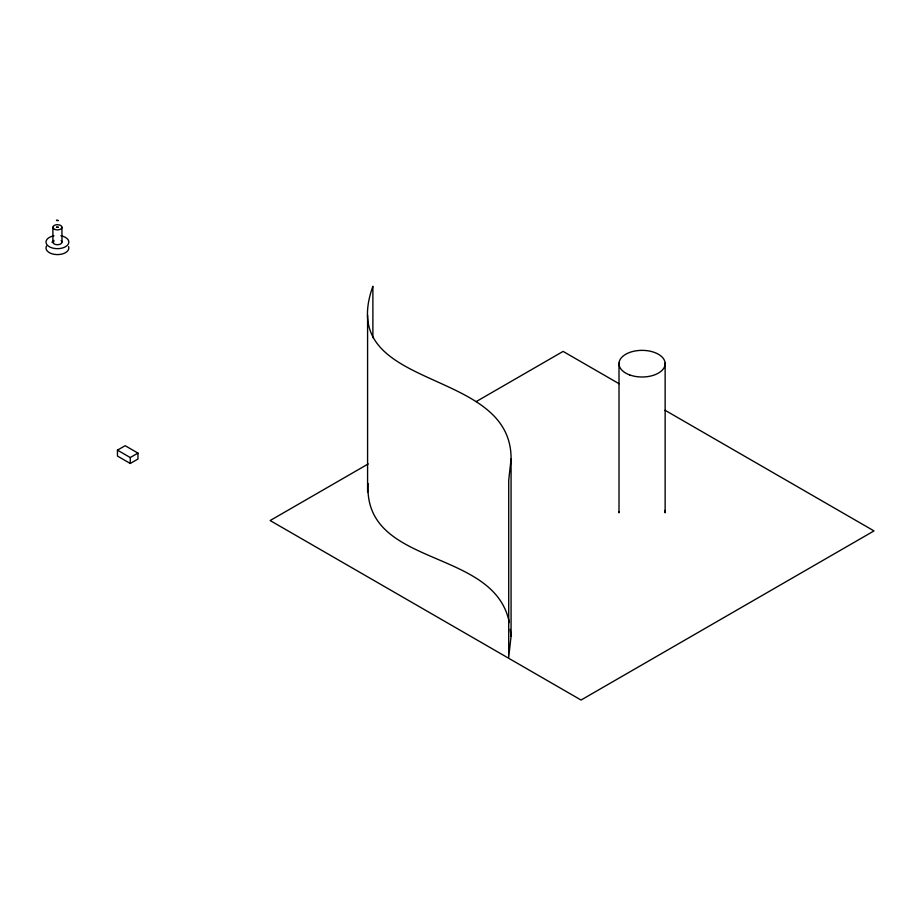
<?xml version="1.0" encoding="UTF-8"?>
<svg xmlns="http://www.w3.org/2000/svg" width="920" height="920" viewBox="0 0 920 920"><rect width="100%" height="100%" fill="white"/><g stroke="black" fill="none" stroke-linecap="round" stroke-linejoin="round"><path stroke-width="1.38" d="M511.072 459.091L508.714 480.286L508.714 657.351L511.072 636.157L511.072 459.091C511.876 365.148 334.535 393.104 372.887 286.258L372.887 337.663M117.461 450.144L125.154 445.705L137.965 453.1L137.965 459.022L130.272 463.461L117.461 456.067L117.461 450.144L130.272 457.539L137.965 453.1M368.218 463.933L270.147 520.547L581.049 700.039L874 530.909L665.079 410.285M476.215 401.58L563.109 351.405L619.068 383.721M509.3 622.541C494.454 547.055 363.228 568.387 368.08 483.448M510.186 629.349L511.072 636.157M665.137 363.078L665.137 512.842A23.092 13.328 0 0 0 664.942 510.404M619.01 363.089L619.01 512.854A23.092 13.328 0 0 1 619.01 511.658M367.586 315.157L367.586 492.223M130.272 457.539L130.272 463.461M61.95 227.286L61.95 242.086M52.889 227.286L52.889 242.086M60.881 235.808A11.419 6.59 0 0 1 66.665 245.95A11.419 6.59 0 0 1 48.162 245.95A11.419 6.59 0 0 1 53.958 235.808M68.597 246.652A11.419 6.59 0 0 1 56.833 254.587A11.419 6.59 0 0 1 46.54 246.008M51.876 242.247A11.419 6.59 0 0 1 53.958 241.73M61.145 240.603A4.531 2.61 0 0 1 60.317 244.099A4.531 2.61 0 0 1 54.211 243.938A4.531 2.61 0 0 1 53.935 240.407M56.511 220.432L58.316 220.535L56.557 220.328M56.511 227.24L58.328 227.286L56.511 227.24M54.763 229.402A4.531 2.61 0 0 0 61.927 227.562A4.531 2.61 0 0 0 55.568 224.905A4.531 2.61 0 0 0 54.763 229.402M629.648 374.911A23.092 13.328 0 0 0 665.137 364.274A23.092 13.328 0 0 0 631.431 351.854A23.092 13.328 0 0 0 629.648 374.911"/></g></svg>
